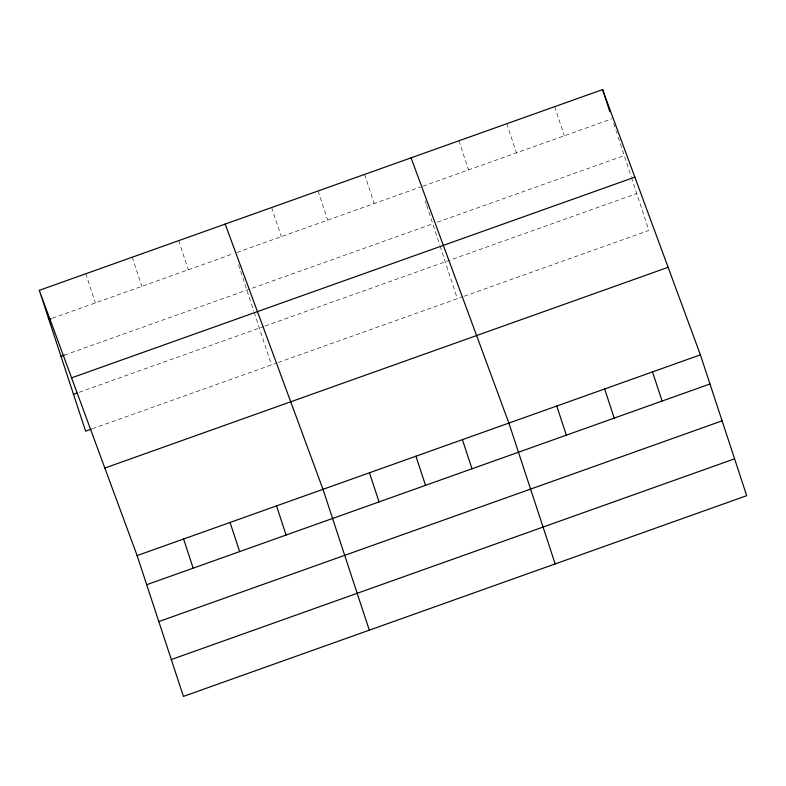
<?xml version="1.0" encoding="UTF-8"?>
<svg xmlns="http://www.w3.org/2000/svg" width="786" height="786" viewBox="0 0 786 786"><rect width="100%" height="100%" fill="white"/><g stroke="black" fill="none" stroke-linecap="round" stroke-linejoin="round"><path stroke-width="0.59" stroke-dasharray="3.93 2.95" d="M52.279 318.261L233.629 253.632M237.028 252.424L420.648 186.989M422.927 186.174L612.166 118.745M64.403 355.125L432.762 223.843M437.321 222.222L624.28 155.599M79.15 392.283L263.9 326.445M265.039 326.043L636.768 193.572M92.404 428.743L277.153 362.906M278.283 362.493L463.072 296.646M464.212 296.243L648.882 230.426L631.62 177.931M613.679 123.343L615.949 130.26M616.322 131.409L617.089 133.718M618.218 137.167L631.256 176.821M554.7 106.66L564.279 135.801M506.823 123.716L516.402 152.867M458.945 140.782L468.525 169.923M425.187 200.813L426.326 204.272M426.71 205.421L439.738 245.065M440.111 246.185L457.364 298.68M364.596 174.404L374.175 203.554M318.124 190.969L327.703 220.109M271.651 207.524L281.231 236.674M238.551 264.754L253.858 311.315M254.232 312.425L271.484 364.92M178.707 240.644L188.296 269.795M132.244 257.209L141.824 286.35M85.772 273.764L95.352 302.915"/><path stroke-width="1.18" d="M39.3 290.329L602.577 89.594L700.395 354.84L746.7 495.671L183.423 696.406L137.118 555.574L39.3 290.329L85.605 431.16L91.274 429.146M48.879 319.48L51.149 318.664M61.003 356.333L64.403 355.125M71.575 377.86L634.862 177.125M73.491 394.307L76.89 393.098M104.833 468.043L668.12 267.309M137.118 555.574L700.395 354.84M146.697 584.715L709.974 383.981M158.821 621.579L722.098 420.844M171.299 659.552L734.586 458.818M411.068 157.839L508.876 423.084L555.181 563.926M225.179 224.089L322.997 489.324L369.302 630.166M602.577 89.594L609.857 111.75M652.518 371.896L662.097 401.047M604.64 388.962L614.22 418.113M556.763 406.028L566.342 435.169M462.414 439.649L471.993 468.79M415.941 456.204L425.521 485.355M369.469 472.769L379.049 501.91M276.525 505.889L286.114 535.04M230.062 522.454L239.642 551.595M183.59 539.009L193.169 568.16"/></g></svg>
